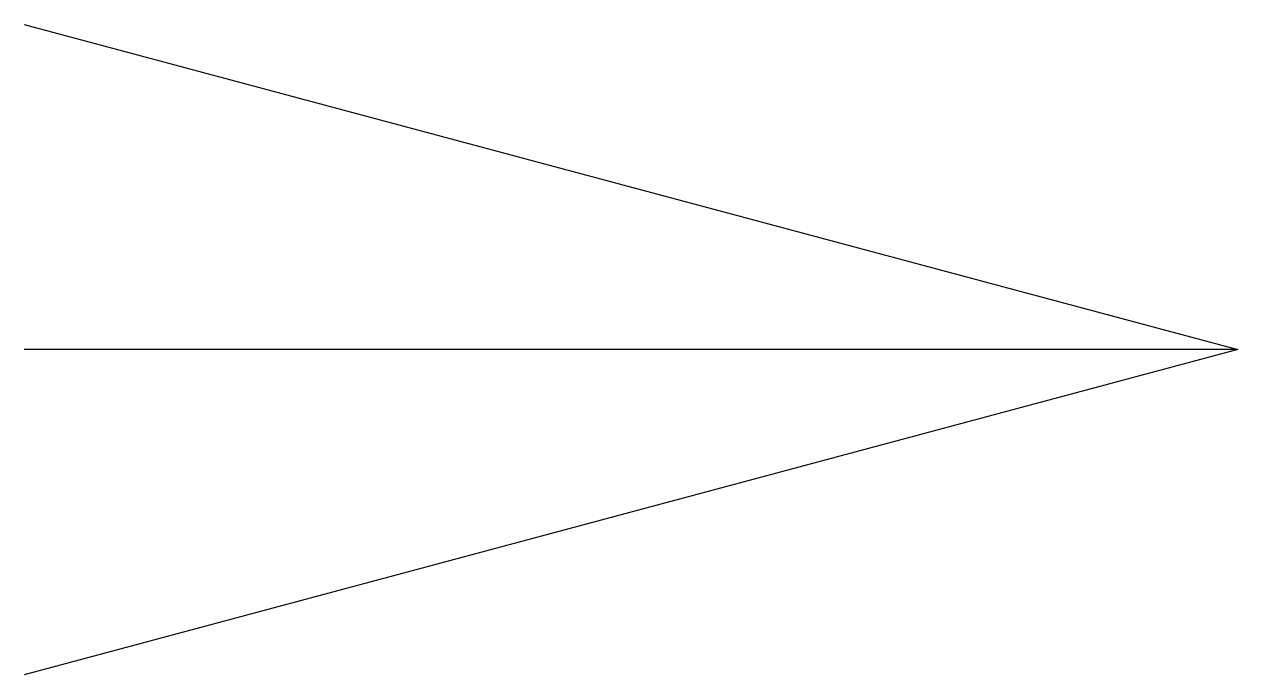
# Model space of a CAD drawing. Header units: millimetres. Extents: x 0 to 1, y 0 to 0.54.
import ezdxf

# ---------------------------------------------------------------- set-up
doc = ezdxf.new("R2010")
doc.units = ezdxf.units.MM

# ---------------------------------------------------------------- blocks, each defined once
blk = doc.blocks.new('_Open30')
at = {"color": 0, "linetype": 'ByBlock', "lineweight": -2}
for p, q in [((-1, 0.2679), (0, 0)), ((0, 0), (-1, -0.2679)), ((0, 0), (-1, 0))]:
    blk.add_line(p, q, dxfattribs=at)

msp = doc.modelspace()

# ---------------------------------------------------------------- block references
msp.add_blockref('_Open30', (1, 0.2679))

doc.saveas('drawing.dxf')
